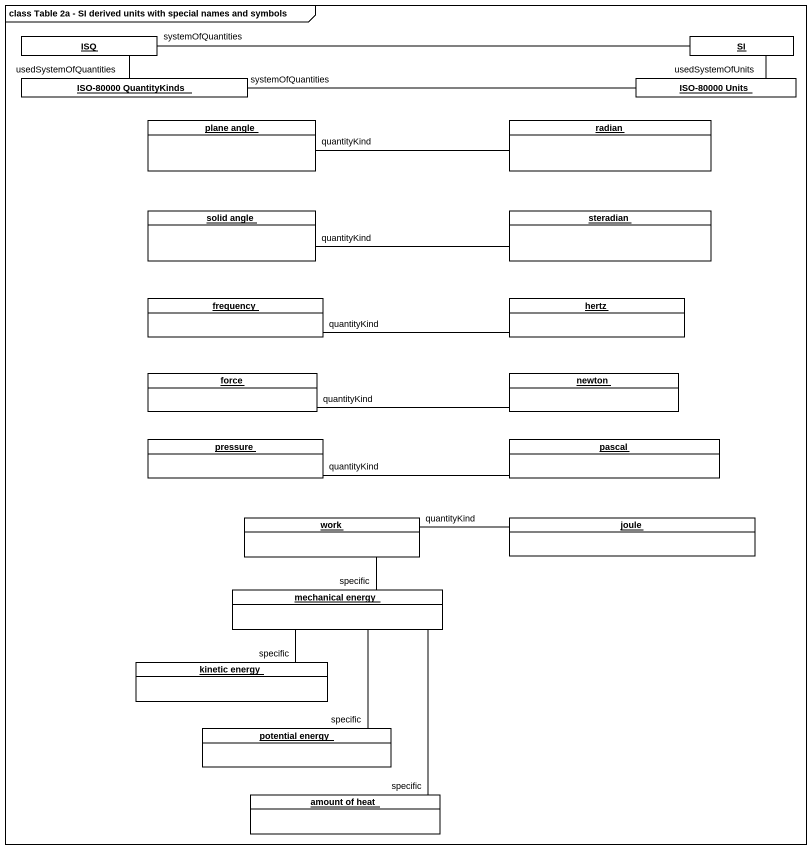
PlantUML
@startuml
mainframe class Table 2a - SI derived units with special names and symbols
hide circle
hide empty members
object ISQ #FFFFFF
object SI #FFFFFF
object "ISO-80000 QuantityKinds" as ISO_80000_QuantityKinds #FFFFFF
object "ISO-80000 Units" as ISO_80000_Units #FFFFFF
object "plane angle" as plane_angle #FFFFFF
object radian #FFFFFF
object "solid angle" as solid_angle #FFFFFF
object steradian #FFFFFF
object frequency #FFFFFF
object hertz #FFFFFF
object force #FFFFFF
object newton #FFFFFF
object pressure #FFFFFF
object pascal #FFFFFF
object work #FFFFFF
object joule #FFFFFF
object "mechanical energy" as mechanical_energy #FFFFFF
object "kinetic energy" as kinetic_energy #FFFFFF
object "potential energy" as potential_energy #FFFFFF
object "amount of heat" as amount_of_heat #FFFFFF
ISQ -right- SI : systemOfQuantities
ISO_80000_QuantityKinds -up- ISQ : usedSystemOfQuantities
ISO_80000_QuantityKinds -right- ISO_80000_Units : systemOfQuantities
ISO_80000_Units -up- SI : usedSystemOfUnits
radian -left- plane_angle : quantityKind
steradian -left- solid_angle : quantityKind
hertz -left- frequency : quantityKind
newton -left- force : quantityKind
pascal -left- pressure : quantityKind
joule -left- work : quantityKind
mechanical_energy -up- work : specific
kinetic_energy -up- mechanical_energy : specific
potential_energy -up- mechanical_energy : specific
amount_of_heat -up- mechanical_energy : specific
@enduml
